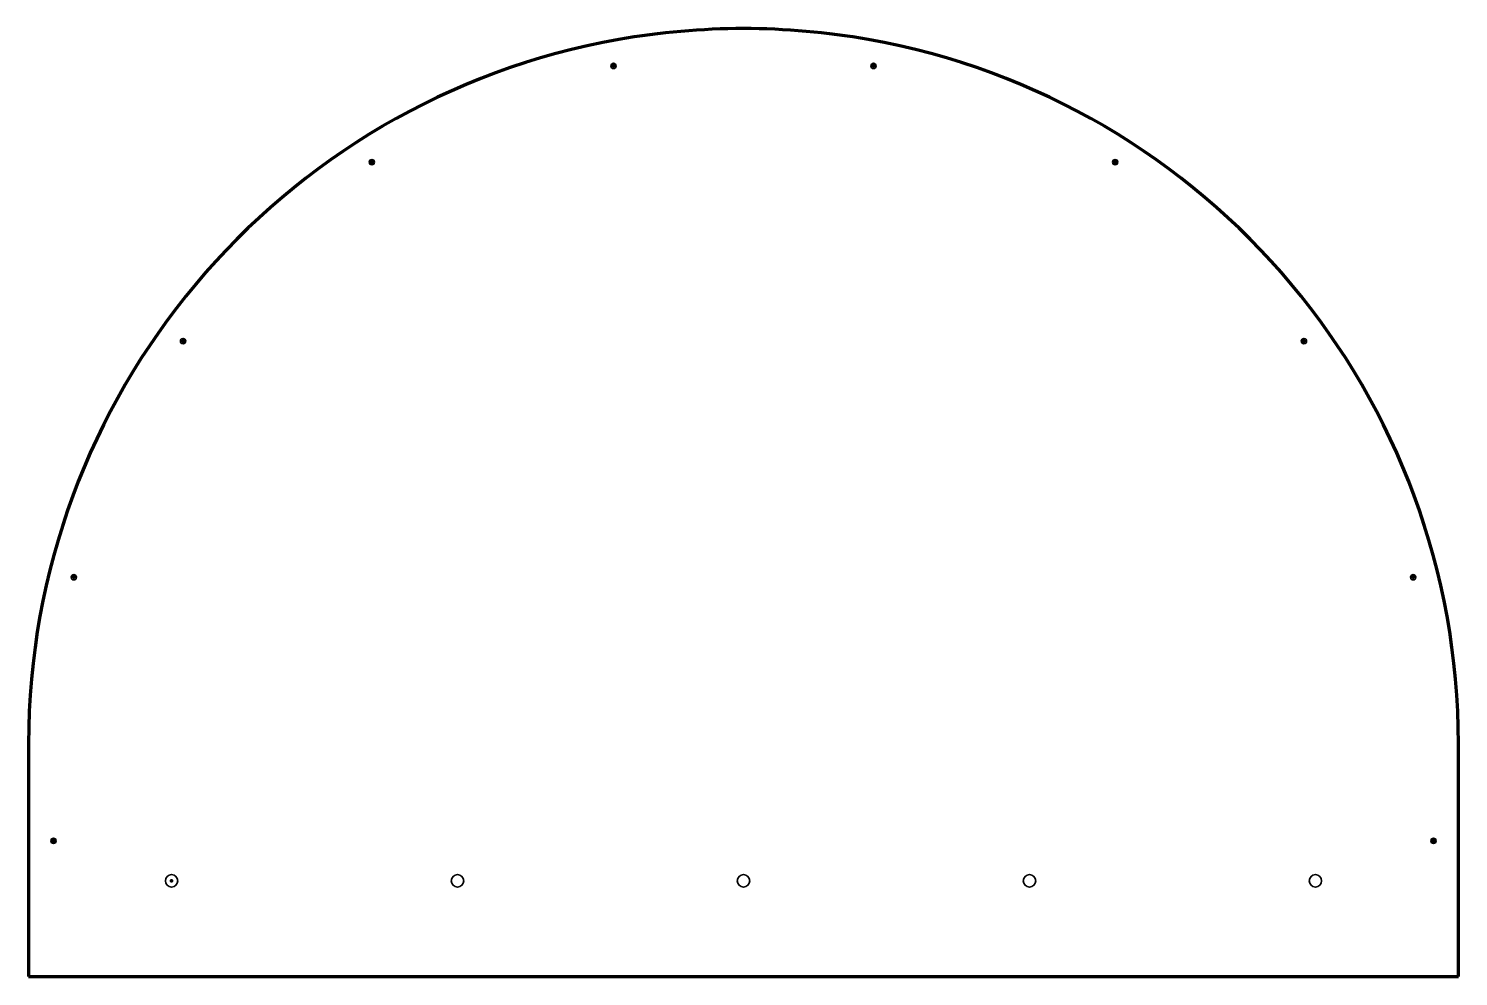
# Model space of a CAD drawing. Header units: millimetres. Extents: x -430 to 430, y -140 to 430.
import ezdxf

# ---------------------------------------------------------------- set-up
doc = ezdxf.new("R2010")
doc.units = ezdxf.units.MM
doc.layers.add('1', color=7, linetype='Continuous', true_color=0xffffff)

msp = doc.modelspace()

# ---------------------------------------------------------------- linework, layer by layer
at = {"layer": '1', "color": 252, "linetype": 'Continuous', "lineweight": 35}
for p, q in [((-430, 0), (-430, -140)), ((-430, 0), (-430, -140)), ((430, -140), (430, 0)), ((430, -140), (430, 0)), ((-430, -140), (430, -140)), ((-430, -140), (430, -140))]:
    msp.add_line(p, q, dxfattribs=at)
at = {"layer": '1', "color": 163, "linetype": 'Continuous', "lineweight": 70}
for p, q in [((-430, 0), (-430, -140)), ((430, -140), (430, 0)), ((-430, -140), (430, -140))]:
    msp.add_line(p, q, dxfattribs=at)
at = {"layer": '1', "color": 252, "linetype": 'Continuous', "lineweight": 35}
for centre, radius in [((-78.179655, 407.569554), 1.6), ((-78.179655, 407.569554), 1.6), ((78.179655, 407.569554), 1.6), ((78.179655, 407.569554), 1.6), ((-223.534682, 349.653037), 1.6), ((-223.534682, 349.653037), 1.6), ((223.534682, 349.653037), 1.6), ((223.534682, 349.653037), 1.6), ((-337.113445, 242.032075), 1.6), ((-337.113445, 242.032075), 1.6), ((337.113445, 242.032075), 1.6), ((337.113445, 242.032075), 1.6), ((-402.770312, 100.005379), 1.6), ((-402.770312, 100.005379), 1.6), ((402.770312, 100.005379), 1.6), ((402.770312, 100.005379), 1.6), ((-415, -58.45), 1.6), ((-415, -58.45), 1.6), ((415, -58.45), 1.6), ((415, -58.45), 1.6), ((-344, -82.5), 3.75), ((-344, -82.5), 3.75), ((-172, -82.5), 3.75), ((-172, -82.5), 3.75), ((0, -82.5), 3.75), ((0, -82.5), 3.75), ((172, -82.5), 3.75), ((172, -82.5), 3.75), ((344, -82.5), 3.75), ((344, -82.5), 3.75)]:
    msp.add_circle(centre, radius, dxfattribs=at)
msp.add_arc((0, 0), 430, 0, 180, dxfattribs=at)
msp.add_arc((0, 0), 430, 0, 180, dxfattribs=at)
at = {"layer": '1', "color": 163, "linetype": 'Continuous', "lineweight": 70}
for start, end in [(100.044826, 180), (79.955174, 100.044826), (0, 79.955174)]:
    msp.add_arc((0, 0), 430, start, end, dxfattribs=at)
for p in [(-78.179655, 407.569554), (78.179655, 407.569554), (-223.534682, 349.653037), (223.534682, 349.653037), (-337.113445, 242.032075), (337.113445, 242.032075), (-402.770312, 100.005379), (402.770312, 100.005379), (-415, -58.45), (415, -58.45), (-344, -82.5)]:
    msp.add_point(p, dxfattribs=at)

doc.saveas('drawing.dxf')
